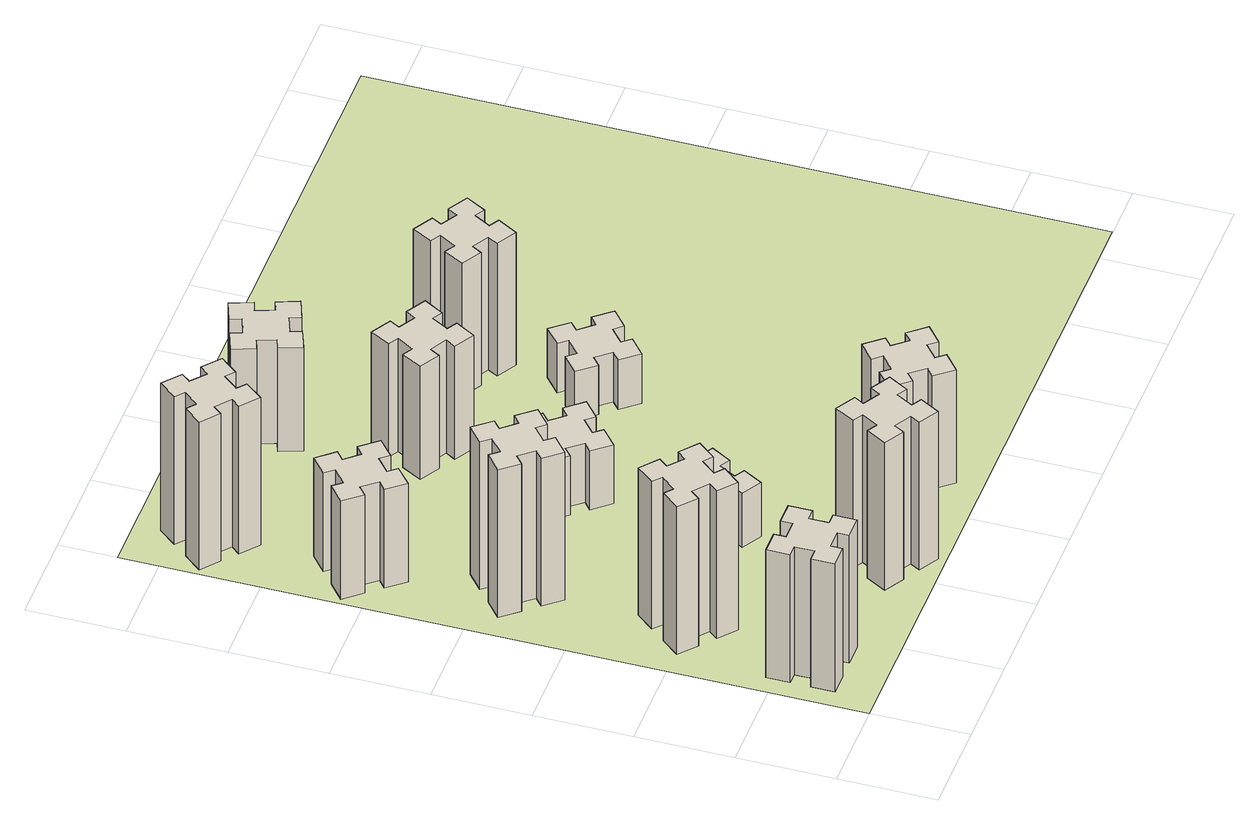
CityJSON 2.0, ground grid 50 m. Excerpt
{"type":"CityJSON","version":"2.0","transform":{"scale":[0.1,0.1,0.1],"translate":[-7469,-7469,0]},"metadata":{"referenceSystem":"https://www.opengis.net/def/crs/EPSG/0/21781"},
"CityObjects":{
"building1":{"type":"Building","attributes":{"class":"1000","function":"1000","usage":"1000","yearOfConstruction":2016,"roofType":"1000","measuredHeight":78,"storeysAboveGround":30,"storeysBelowGround":0},"geometry":[{"type":"Solid","lod":"1","boundaries":[[[[0,1,2,3,4,5,6,7,8,9,10,11,12,13,14,15,16,17,18,19]],[[17,16,20,21]],[[16,15,22,20]],[[15,14,23,22]],[[14,13,24,23]],[[13,12,25,24]],[[12,11,26,25]],[[11,10,27,26]],[[10,9,28,27]],[[9,8,29,28]],[[8,7,30,29]],[[7,6,31,30]],[[6,5,32,31]],[[5,4,33,32]],[[4,3,34,33]],[[3,2,35,34]],[[2,1,36,35]],[[1,0,37,36]],[[0,19,38,37]],[[19,18,39,38]],[[18,17,21,39]],[[24,25,26,27,28,29,30,31,32,33,34,35,36,37,38,39,21,20,22,23]]]]}]},
"building2":{"type":"Building","attributes":{"class":"1000","function":"1000","usage":"1000","yearOfConstruction":2016,"roofType":"1000","measuredHeight":90,"storeysAboveGround":30,"storeysBelowGround":0},"geometry":[{"type":"Solid","lod":"1","boundaries":[[[[40,41,42,43,44,45,46,47,48,49,50,51,52,53,54,55,56,57,58,59]],[[57,56,60,61]],[[56,55,62,60]],[[55,54,63,62]],[[54,53,64,63]],[[53,52,65,64]],[[52,51,66,65]],[[51,50,67,66]],[[50,49,68,67]],[[49,48,69,68]],[[48,47,70,69]],[[47,46,71,70]],[[46,45,72,71]],[[45,44,73,72]],[[44,43,74,73]],[[43,42,75,74]],[[42,41,76,75]],[[41,40,77,76]],[[40,59,78,77]],[[59,58,79,78]],[[58,57,61,79]],[[64,65,66,67,68,69,70,71,72,73,74,75,76,77,78,79,61,60,62,63]]]]}]},
"building3":{"type":"Building","attributes":{"class":"1000","function":"1000","usage":"1000","yearOfConstruction":2016,"roofType":"1000","measuredHeight":90,"storeysAboveGround":30,"storeysBelowGround":0},"geometry":[{"type":"Solid","lod":"1","boundaries":[[[[80,81,82,83,84,85,86,87,88,89,90,91,92,93,94,95,96,97,98,99]],[[97,96,100,101]],[[96,95,102,100]],[[95,94,103,102]],[[94,93,104,103]],[[93,92,105,104]],[[92,91,106,105]],[[91,90,107,106]],[[90,89,108,107]],[[89,88,109,108]],[[88,87,110,109]],[[87,86,111,110]],[[86,85,112,111]],[[85,84,113,112]],[[84,83,114,113]],[[83,82,115,114]],[[82,81,116,115]],[[81,80,117,116]],[[80,99,118,117]],[[99,98,119,118]],[[98,97,101,119]],[[104,105,106,107,108,109,110,111,112,113,114,115,116,117,118,119,101,100,102,103]]]]}]},
"building4":{"type":"Building","attributes":{"class":"1000","function":"1000","usage":"1000","yearOfConstruction":2016,"roofType":"1000","measuredHeight":60,"storeysAboveGround":30,"storeysBelowGround":0},"geometry":[{"type":"Solid","lod":"1","boundaries":[[[[120,121,122,123,124,125,126,127,128,129,130,131,132,133,134,135,136,137,138,139]],[[137,136,140,141]],[[136,135,142,140]],[[135,134,143,142]],[[134,133,144,143]],[[133,132,145,144]],[[132,131,146,145]],[[131,130,147,146]],[[130,129,148,147]],[[129,128,149,148]],[[128,127,150,149]],[[127,126,151,150]],[[126,125,152,151]],[[125,124,153,152]],[[124,123,154,153]],[[123,122,155,154]],[[122,121,156,155]],[[121,120,157,156]],[[120,139,158,157]],[[139,138,159,158]],[[138,137,141,159]],[[144,145,146,147,148,149,150,151,152,153,154,155,156,157,158,159,141,140,142,143]]]]}]},
"building5":{"type":"Building","attributes":{"class":"1000","function":"1000","usage":"1000","yearOfConstruction":2016,"roofType":"1000","measuredHeight":90,"storeysAboveGround":30,"storeysBelowGround":0},"geometry":[{"type":"Solid","lod":"1","boundaries":[[[[160,161,162,163,164,165,166,167,168,169,170,171,172,173,174,175,176,177,178,179]],[[177,176,180,181]],[[176,175,182,180]],[[175,174,183,182]],[[174,173,184,183]],[[173,172,185,184]],[[172,171,186,185]],[[171,170,187,186]],[[170,169,188,187]],[[169,168,189,188]],[[168,167,190,189]],[[167,166,191,190]],[[166,165,192,191]],[[165,164,193,192]],[[164,163,194,193]],[[163,162,195,194]],[[162,161,196,195]],[[161,160,197,196]],[[160,179,198,197]],[[179,178,199,198]],[[178,177,181,199]],[[184,185,186,187,188,189,190,191,192,193,194,195,196,197,198,199,181,180,182,183]]]]}]},
"building6":{"type":"Building","attributes":{"class":"1000","function":"1000","usage":"1000","yearOfConstruction":2016,"roofType":"1000","measuredHeight":90,"storeysAboveGround":30,"storeysBelowGround":0},"geometry":[{"type":"Solid","lod":"1","boundaries":[[[[200,201,202,203,204,205,206,207,208,209,210,211,212,213,214,215,216,217,218,219]],[[217,216,220,221]],[[216,215,222,220]],[[215,214,223,222]],[[214,213,224,223]],[[213,212,225,224]],[[212,211,226,225]],[[211,210,227,226]],[[210,209,228,227]],[[209,208,229,228]],[[208,207,230,229]],[[207,206,231,230]],[[206,205,232,231]],[[205,204,233,232]],[[204,203,234,233]],[[203,202,235,234]],[[202,201,236,235]],[[201,200,237,236]],[[200,219,238,237]],[[219,218,239,238]],[[218,217,221,239]],[[224,225,226,227,228,229,230,231,232,233,234,235,236,237,238,239,221,220,222,223]]]]}]},
"building7":{"type":"Building","attributes":{"class":"1000","function":"1000","usage":"1000","yearOfConstruction":2016,"roofType":"1000","measuredHeight":33,"storeysAboveGround":30,"storeysBelowGround":0},"geometry":[{"type":"Solid","lod":"1","boundaries":[[[[240,241,242,243,244,245,246,247,248,249,250,251,252,253,254,255,256,257,258,259]],[[257,256,260,261]],[[256,255,262,260]],[[255,254,263,262]],[[254,253,264,263]],[[253,252,265,264]],[[252,251,266,265]],[[251,250,267,266]],[[250,249,268,267]],[[249,248,269,268]],[[248,247,270,269]],[[247,246,271,270]],[[246,245,272,271]],[[245,244,273,272]],[[244,243,274,273]],[[243,242,275,274]],[[242,241,276,275]],[[241,240,277,276]],[[240,259,278,277]],[[259,258,279,278]],[[258,257,261,279]],[[264,265,266,267,268,269,270,271,272,273,274,275,276,277,278,279,261,260,262,263]]]]}]},
"building8":{"type":"Building","attributes":{"class":"1000","function":"1000","usage":"1000","yearOfConstruction":2016,"roofType":"1000","measuredHeight":36,"storeysAboveGround":30,"storeysBelowGround":0},"geometry":[{"type":"Solid","lod":"1","boundaries":[[[[280,281,282,283,284,285,286,287,288,289,290,291,292,293,294,295,296,297,298,299]],[[297,296,300,301]],[[296,295,302,300]],[[295,294,303,302]],[[294,293,304,303]],[[293,292,305,304]],[[292,291,306,305]],[[291,290,307,306]],[[290,289,308,307]],[[289,288,309,308]],[[288,287,310,309]],[[287,286,311,310]],[[286,285,312,311]],[[285,284,313,312]],[[284,283,314,313]],[[283,282,315,314]],[[282,281,316,315]],[[281,280,317,316]],[[280,299,318,317]],[[299,298,319,318]],[[298,297,301,319]],[[304,305,306,307,308,309,310,311,312,313,314,315,316,317,318,319,301,300,302,303]]]]}]},
"building9":{"type":"Building","attributes":{"class":"1000","function":"1000","usage":"1000","yearOfConstruction":2016,"roofType":"1000","measuredHeight":69,"storeysAboveGround":30,"storeysBelowGround":0},"geometry":[{"type":"Solid","lod":"1","boundaries":[[[[320,321,322,323,324,325,326,327,328,329,330,331,332,333,334,335,336,337,338,339]],[[337,336,340,341]],[[336,335,342,340]],[[335,334,343,342]],[[334,333,344,343]],[[333,332,345,344]],[[332,331,346,345]],[[331,330,347,346]],[[330,329,348,347]],[[329,328,349,348]],[[328,327,350,349]],[[327,326,351,350]],[[326,325,352,351]],[[325,324,353,352]],[[324,323,354,353]],[[323,322,355,354]],[[322,321,356,355]],[[321,320,357,356]],[[320,339,358,357]],[[339,338,359,358]],[[338,337,341,359]],[[344,345,346,347,348,349,350,351,352,353,354,355,356,357,358,359,341,340,342,343]]]]}]},
"building10":{"type":"Building","attributes":{"class":"1000","function":"1000","usage":"1000","yearOfConstruction":2016,"roofType":"1000","measuredHeight":69,"storeysAboveGround":30,"storeysBelowGround":0},"geometry":[{"type":"Solid","lod":"1","boundaries":[[[[360,361,362,363,364,365,366,367,368,369,370,371,372,373,374,375,376,377,378,379]],[[377,376,380,381]],[[376,375,382,380]],[[375,374,383,382]],[[374,373,384,383]],[[373,372,385,384]],[[372,371,386,385]],[[371,370,387,386]],[[370,369,388,387]],[[369,368,389,388]],[[368,367,390,389]],[[367,366,391,390]],[[366,365,392,391]],[[365,364,393,392]],[[364,363,394,393]],[[363,362,395,394]],[[362,361,396,395]],[[361,360,397,396]],[[360,379,398,397]],[[379,378,399,398]],[[378,377,381,399]],[[384,385,386,387,388,389,390,391,392,393,394,395,396,397,398,399,381,380,382,383]]]]}]},
"building11":{"type":"Building","attributes":{"class":"1000","function":"1000","usage":"1000","yearOfConstruction":2016,"roofType":"1000","measuredHeight":63,"storeysAboveGround":30,"storeysBelowGround":0},"geometry":[{"type":"Solid","lod":"1","boundaries":[[[[400,401,402,403,404,405,406,407,408,409,410,411,412,413,414,415,416,417,418,419]],[[417,416,420,421]],[[416,415,422,420]],[[415,414,423,422]],[[414,413,424,423]],[[413,412,425,424]],[[412,411,426,425]],[[411,410,427,426]],[[410,409,428,427]],[[409,408,429,428]],[[408,407,430,429]],[[407,406,431,430]],[[406,405,432,431]],[[405,404,433,432]],[[404,403,434,433]],[[403,402,435,434]],[[402,401,436,435]],[[401,400,437,436]],[[400,419,438,437]],[[419,418,439,438]],[[418,417,421,439]],[[424,425,426,427,428,429,430,431,432,433,434,435,436,437,438,439,421,420,422,423]]]]}]},
"building12":{"type":"Building","attributes":{"class":"1000","function":"1000","usage":"1000","yearOfConstruction":2016,"roofType":"1000","measuredHeight":30,"storeysAboveGround":30,"storeysBelowGround":0},"geometry":[{"type":"Solid","lod":"1","boundaries":[[[[440,441,442,443,444,445,446,447,448,449,450,451,452,453,454,455,456,457,458,459]],[[457,456,460,461]],[[456,455,462,460]],[[455,454,463,462]],[[454,453,464,463]],[[453,452,465,464]],[[452,451,466,465]],[[451,450,467,466]],[[450,449,468,467]],[[449,448,469,468]],[[448,447,470,469]],[[447,446,471,470]],[[446,445,472,471]],[[445,444,473,472]],[[444,443,474,473]],[[443,442,475,474]],[[442,441,476,475]],[[441,440,477,476]],[[440,459,478,477]],[[459,458,479,478]],[[458,457,461,479]],[[464,465,466,467,468,469,470,471,472,473,474,475,476,477,478,479,461,460,462,463]]]]}]},
"building13":{"type":"Building","attributes":{"class":"1000","function":"1000","usage":"1000","yearOfConstruction":2016,"roofType":"1000","measuredHeight":81,"storeysAboveGround":30,"storeysBelowGround":0},"geometry":[{"type":"Solid","lod":"1","boundaries":[[[[480,481,482,483,484,485,486,487,488,489,490,491,492,493,494,495,496,497,498,499]],[[497,496,500,501]],[[496,495,502,500]],[[495,494,503,502]],[[494,493,504,503]],[[493,492,505,504]],[[492,491,506,505]],[[491,490,507,506]],[[490,489,508,507]],[[489,488,509,508]],[[488,487,510,509]],[[487,486,511,510]],[[486,485,512,511]],[[485,484,513,512]],[[484,483,514,513]],[[483,482,515,514]],[[482,481,516,515]],[[481,480,517,516]],[[480,499,518,517]],[[499,498,519,518]],[[498,497,501,519]],[[504,505,506,507,508,509,510,511,512,513,514,515,516,517,518,519,501,500,502,503]]]]}]},
"landuse1":{"type":"LandUse","attributes":{"name":"plot1","function":"1010"},"geometry":[{"type":"MultiSurface","lod":"1","boundaries":[[[520,521,522,523]]]}]}
},
"vertices":[
[165,425,0],[165,325,0],[105,325,0],[105,205,0],[225,205,0],[225,265,0],[325,265,0],[325,205,0],[445,205,0],[445,325,0],[385,325,0],[385,425,0],[445,425,0],[445,545,0],[325,545,0],[325,485,0],[225,485,0],[225,545,0],[105,545,0],[105,425,0],[225,485,780],[225,545,780],[325,485,780],[325,545,780],[445,545,780],[445,425,780],[385,425,780],[385,325,780],[445,325,780],[445,205,780],[325,205,780],[325,265,780],[225,265,780],[225,205,780],[105,205,780],[105,325,780],[165,325,780],[165,425,780],[105,425,780],[105,545,780],
[484,1067,0],[408,1132,0],[446,1178,0],[354,1255,0],[277,1163,0],[323,1124,0],[259,1048,0],[213,1086,0],[136,994,0],[228,917,0],[266,963,0],[343,899,0],[304,853,0],[396,776,0],[473,868,0],[427,906,0],[492,983,0],[538,944,0],[615,1036,0],[523,1113,0],[492,983,900],[538,944,900],[427,906,900],[473,868,900],[396,776,900],[304,853,900],[343,899,900],[266,963,900],[228,917,900],[136,994,900],[213,1086,900],[259,1048,900],[323,1124,900],[277,1163,900],[354,1255,900],[446,1178,900],[408,1132,900],[484,1067,900],[523,1113,900],[615,1036,900],
[492,1888,0],[427,1964,0],[473,2003,0],[396,2095,0],[304,2018,0],[343,1972,0],[266,1907,0],[228,1953,0],[136,1876,0],[213,1784,0],[259,1823,0],[323,1746,0],[277,1708,0],[354,1616,0],[446,1693,0],[408,1739,0],[484,1803,0],[523,1757,0],[615,1834,0],[538,1926,0],[484,1803,900],[523,1757,900],[408,1739,900],[446,1693,900],[354,1616,900],[277,1708,900],[323,1746,900],[259,1823,900],[213,1784,900],[136,1876,900],[228,1953,900],[266,1907,900],[343,1972,900],[304,2018,900],[396,2095,900],[473,2003,900],[427,1964,900],[492,1888,900],[538,1926,900],[615,1834,900],
[243,2712,0],[166,2647,0],[128,2693,0],[36,2616,0],[113,2524,0],[159,2563,0],[223,2486,0],[177,2448,0],[254,2356,0],[346,2433,0],[308,2479,0],[384,2543,0],[423,2497,0],[515,2574,0],[438,2666,0],[392,2628,0],[327,2704,0],[373,2743,0],[296,2835,0],[204,2758,0],[327,2704,600],[373,2743,600],[392,2628,600],[438,2666,600],[515,2574,600],[423,2497,600],[384,2543,600],[308,2479,600],[346,2433,600],[254,2356,600],[177,2448,600],[223,2486,600],[159,2563,600],[113,2524,600],[36,2616,600],[128,2693,600],[166,2647,600],[243,2712,600],[204,2758,600],[296,2835,600],
[1186,177,0],[1236,264,0],[1288,234,0],[1348,338,0],[1244,398,0],[1214,346,0],[1127,396,0],[1157,448,0],[1053,508,0],[993,404,0],[1045,374,0],[995,287,0],[943,317,0],[883,213,0],[987,153,0],[1017,205,0],[1104,155,0],[1074,103,0],[1178,43,0],[1238,147,0],[1104,155,900],[1074,103,900],[1017,205,900],[987,153,900],[883,213,900],[943,317,900],[995,287,900],[1045,374,900],[993,404,900],[1053,508,900],[1157,448,900],[1127,396,900],[1214,346,900],[1244,398,900],[1348,338,900],[1288,234,900],[1236,264,900],[1186,177,900],[1238,147,900],[1178,43,900],
[384,3387,0],[308,3452,0],[346,3498,0],[254,3575,0],[177,3483,0],[223,3444,0],[159,3368,0],[113,3406,0],[36,3314,0],[128,3237,0],[166,3283,0],[243,3219,0],[204,3173,0],[296,3096,0],[373,3188,0],[327,3226,0],[392,3303,0],[438,3264,0],[515,3356,0],[423,3433,0],[392,3303,900],[438,3264,900],[327,3226,900],[373,3188,900],[296,3096,900],[204,3173,900],[243,3219,900],[166,3283,900],[128,3237,900],[36,3314,900],[113,3406,900],[159,3368,900],[223,3444,900],[177,3483,900],[254,3575,900],[346,3498,900],[308,3452,900],[384,3387,900],[423,3433,900],[515,3356,900],
[1086,1017,0],[1136,1104,0],[1188,1074,0],[1248,1178,0],[1144,1238,0],[1114,1186,0],[1027,1236,0],[1057,1288,0],[953,1348,0],[893,1244,0],[945,1214,0],[895,1127,0],[843,1157,0],[783,1053,0],[887,993,0],[917,1045,0],[1004,995,0],[974,943,0],[1078,883,0],[1138,987,0],[1004,995,330],[974,943,330],[917,1045,330],[887,993,330],[783,1053,330],[843,1157,330],[895,1127,330],[945,1214,330],[893,1244,330],[953,1348,330],[1057,1288,330],[1027,1236,330],[1114,1186,330],[1144,1238,330],[1248,1178,330],[1188,1074,330],[1136,1104,330],[1086,1017,330],[1138,987,330],[1078,883,330],
[1083,1972,0],[1006,1907,0],[968,1953,0],[876,1876,0],[953,1784,0],[999,1823,0],[1063,1746,0],[1017,1708,0],[1094,1616,0],[1186,1693,0],[1148,1739,0],[1224,1803,0],[1263,1757,0],[1355,1834,0],[1278,1926,0],[1232,1888,0],[1167,1964,0],[1213,2003,0],[1136,2095,0],[1044,2018,0],[1167,1964,360],[1213,2003,360],[1232,1888,360],[1278,1926,360],[1355,1834,360],[1263,1757,360],[1224,1803,360],[1148,1739,360],[1186,1693,360],[1094,1616,360],[1017,1708,360],[1063,1746,360],[999,1823,360],[953,1784,360],[876,1876,360],[968,1953,360],[1006,1907,360],[1083,1972,360],[1044,2018,360],[1136,2095,360],
[1639,343,0],[1703,266,0],[1657,228,0],[1734,136,0],[1826,213,0],[1788,259,0],[1864,323,0],[1903,277,0],[1995,354,0],[1918,446,0],[1872,408,0],[1807,484,0],[1853,523,0],[1776,615,0],[1684,538,0],[1723,492,0],[1646,427,0],[1608,473,0],[1516,396,0],[1593,304,0],[1646,427,690],[1608,473,690],[1723,492,690],[1684,538,690],[1776,615,690],[1853,523,690],[1807,484,690],[1872,408,690],[1918,446,690],[1995,354,690],[1903,277,690],[1864,323,690],[1788,259,690],[1826,213,690],[1734,136,690],[1657,228,690],[1703,266,690],[1639,343,690],[1593,304,690],[1516,396,690],
[1314,2666,0],[1227,2716,0],[1257,2768,0],[1153,2828,0],[1093,2724,0],[1145,2694,0],[1095,2607,0],[1043,2637,0],[983,2533,0],[1087,2473,0],[1117,2525,0],[1204,2475,0],[1174,2423,0],[1278,2363,0],[1338,2467,0],[1286,2497,0],[1336,2584,0],[1388,2554,0],[1448,2658,0],[1344,2718,0],[1336,2584,690],[1388,2554,690],[1286,2497,690],[1338,2467,690],[1278,2363,690],[1174,2423,690],[1204,2475,690],[1117,2525,690],[1087,2473,690],[983,2533,690],[1043,2637,690],[1095,2607,690],[1145,2694,690],[1093,2724,690],[1153,2828,690],[1257,2768,690],[1227,2716,690],[1314,2666,690],[1344,2718,690],[1448,2658,690],
[1125,3456,0],[1031,3422,0],[1010,3478,0],[897,3437,0],[939,3324,0],[995,3345,0],[1029,3251,0],[973,3230,0],[1014,3117,0],[1127,3159,0],[1106,3215,0],[1200,3249,0],[1220,3193,0],[1333,3234,0],[1292,3347,0],[1236,3326,0],[1202,3420,0],[1258,3440,0],[1217,3553,0],[1104,3512,0],[1202,3420,630],[1258,3440,630],[1236,3326,630],[1292,3347,630],[1333,3234,630],[1220,3193,630],[1200,3249,630],[1106,3215,630],[1127,3159,630],[1014,3117,630],[973,3230,630],[1029,3251,630],[995,3345,630],[939,3324,630],[897,3437,630],[1010,3478,630],[1031,3422,630],[1125,3456,630],[1104,3512,630],[1217,3553,630],
[1972,1988,0],[1907,2064,0],[1953,2103,0],[1876,2195,0],[1784,2118,0],[1823,2072,0],[1746,2007,0],[1708,2053,0],[1616,1976,0],[1693,1884,0],[1739,1923,0],[1803,1846,0],[1757,1808,0],[1834,1716,0],[1926,1793,0],[1888,1839,0],[1964,1903,0],[2003,1857,0],[2095,1934,0],[2018,2026,0],[1964,1903,300],[2003,1857,300],[1888,1839,300],[1926,1793,300],[1834,1716,300],[1757,1808,300],[1803,1846,300],[1739,1923,300],[1693,1884,300],[1616,1976,300],[1708,2053,300],[1746,2007,300],[1823,2072,300],[1784,2118,300],[1876,2195,300],[1953,2103,300],[1907,2064,300],[1972,1988,300],[2018,2026,300],[2095,1934,300],
[1926,2497,0],[1976,2584,0],[2028,2554,0],[2088,2658,0],[1984,2718,0],[1954,2666,0],[1867,2716,0],[1897,2768,0],[1793,2828,0],[1733,2724,0],[1785,2694,0],[1735,2607,0],[1683,2637,0],[1623,2533,0],[1727,2473,0],[1757,2525,0],[1844,2475,0],[1814,2423,0],[1918,2363,0],[1978,2467,0],[1844,2475,810],[1814,2423,810],[1757,2525,810],[1727,2473,810],[1623,2533,810],[1683,2637,810],[1735,2607,810],[1785,2694,810],[1733,2724,810],[1793,2828,810],[1897,2768,810],[1867,2716,810],[1954,2666,810],[1984,2718,810],[2088,2658,810],[2028,2554,810],[1976,2584,810],[1926,2497,810],[1978,2467,810],[1918,2363,810],
[5,3705,0],[3705,3705,0],[3705,5,0],[5,5,0]
]}
